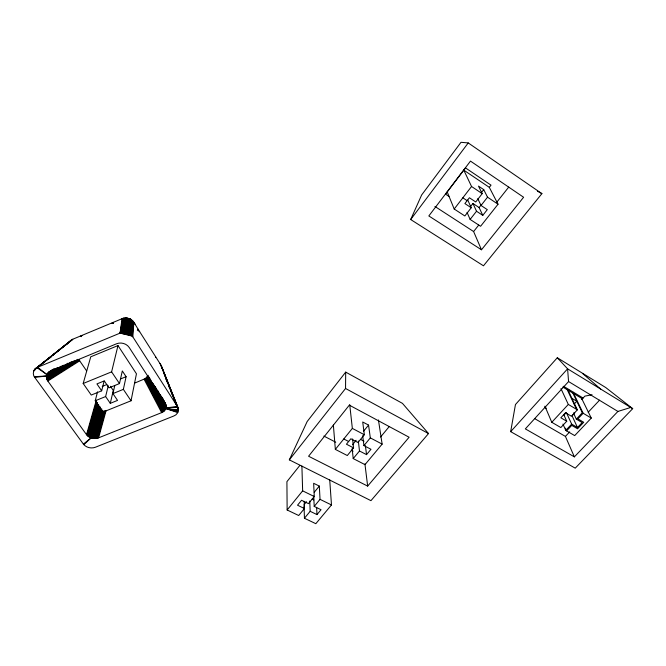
<?xml version="1.0" encoding="UTF-8"?>
<svg xmlns="http://www.w3.org/2000/svg" width="666" height="666" viewBox="0 0 666 666"><rect width="100%" height="100%" fill="white"/><g stroke="black" fill="none" stroke-linecap="round" stroke-linejoin="round"><path stroke-width="1" d="M289.335 459.865L345.546 388.478L345.696 372.119L402.464 403.38L428.529 433.566L370.954 500.657L289.335 459.865L307.176 421.511L345.696 372.119M122.278 319.705L122.02 318.698L120.096 333.067L128.08 333.083L130.195 318.956L130.977 319.397L129.712 333.882L125.399 332.401L120.921 332.767L37.662 367.257C33.541 368.606 31.91 374.084 34.74 377.406L83.383 444.089C86.089 447.652 91.292 448.826 95.396 447.244L173.768 416.009C177.581 414.81 179.845 409.931 177.397 406.501L132.834 336.854L129.712 333.882L130.195 318.956L126.115 317.923L122.769 318.406L72.819 339.21L69.664 341.874M126.265 317.932L124.484 332.326L126.965 317.99L126.315 332.559L120.096 333.067L122.769 318.406L120.921 332.767L123.601 318.165L122.661 332.401L125.258 317.932L123.568 332.317L126.115 317.923L124.484 332.326L120.096 333.067L132.343 336.172L133.425 321.611L130.977 319.397M166.209 407.201L165.193 403.088L129.221 347.502C126.565 343.506 120.962 341.991 116.567 343.773L50.799 370.962C46.712 372.294 45.03 377.714 47.819 381.035L86.513 434.64C89.227 438.236 94.455 439.443 98.585 437.837L161.622 412.637L164.269 410.964L166.209 407.201L155.186 386.513M132.834 336.854L133.874 322.277L133.425 321.611M132.892 320.97L131.785 335.531L120.096 333.067L125.399 332.401L126.965 317.99M129.712 333.882L130.852 319.322M131.152 334.931L132.318 320.404M130.461 334.382L131.677 319.871M130.195 318.956L128.921 333.45L120.096 333.067L127.206 332.784L128.646 318.34L126.315 332.559L127.814 318.132M129.379 318.598L128.08 333.083L129.778 318.773M122.661 332.401L124.417 318.015M121.778 332.542L123.601 318.165M120.921 332.767L122.919 318.356M510.672 431.643L515.459 404.537L557.3 357.759L605.744 387.537L632.7 408.658L575.233 468.156L510.672 431.643L567.59 368.831L632.7 408.658M97.527 391.874L95.238 400.774L103.105 412.054L131.036 400.782L136.447 373.793L117.982 345.571L90.759 356.81L83.183 383.491L91.25 395.055L101.673 390.817L104.137 381.027M131.036 400.782L123.36 389.36L126.107 376.681L122.319 370.962L119.48 383.574L108.999 387.837L104.279 380.91L96.928 383.907L101.673 390.817M113.595 322.419L113.403 323.301L111.58 323.293M108.25 385.739L105.628 396.553L110.29 403.338L117.549 400.399L112.92 393.598L114.735 385.756M110.29 403.338L113.278 390.476L110.431 386.28M119.48 383.574L111.613 371.853L117.982 345.571M97.827 438.103L105.411 410.622M98.585 437.837L106.169 410.356M95.346 438.528L102.989 411.03M96.204 438.453L103.821 410.955M97.02 438.311L104.629 410.822M92.774 438.353L101.007 408.882M93.623 438.478L101.84 409.016M94.489 438.536L102.139 411.039M90.293 437.595L99.142 406.152M83.858 444.68L91.092 437.903L99.917 406.468M91.916 438.161L100.449 407.709M88.145 436.322L97.611 402.913M88.811 436.796L97.977 404.37M89.535 437.229L98.685 404.803M86.513 434.64L96.304 400.241M86.988 435.231L96.487 401.823M87.537 435.797L97.02 402.389M134.657 383.1L145.479 378.546L148.168 375.258M138.545 329.911L138.187 330.736L138.661 330.103L133.874 322.277M410.681 219.53L421.636 194.98L461.005 142.308L468.231 142.932L541.908 193.639L483.474 265.801L410.681 219.53L468.231 142.932M137.354 330.219L138.095 329.179M467.748 200.033L471.237 207.759L464.843 215.967L454.204 209.024L471.553 186.488L463.794 170.155L489.31 187.354L498.043 204.212L480.602 226.265L470.121 219.422L467.057 212.404M470.437 206.693L472.943 203.471L479.112 207.551L482.792 215.376L487.304 209.632L481.035 205.478L477.772 198.643M481.185 192.882L483.724 189.61L478.504 186.114L482.217 193.639L475.74 201.964L469.397 197.76L464.901 203.58L471.237 207.759M489.31 187.354L491.025 185.148L465.501 167.907L445.562 194.147L448.951 196.378M479.112 207.551L481.002 205.128M470.121 219.422L476.523 211.239L472.943 203.471M481.035 205.478L487.529 197.178L483.724 189.61M481.485 249.783L428.829 215.95L470.487 161.105L523.609 197.253L481.485 249.783L473.609 231.543L478.721 225.083M496.586 202.456L508.707 187.104M299.866 465.401L286.913 481.668L287.138 509.99L298.701 515.509L304.42 508.533L304.195 501.332M352.589 438.961L353.563 447.893L347.294 455.536L335.348 449.392L352.347 428.405L349.725 404.662M287.138 509.99L302.647 490.85L301.898 466.058M352.439 444.805L356.135 440.293M363.569 431.21L368.564 425.099L362.712 421.994L364.344 434.74L357.983 442.507L350.857 438.777L346.445 444.197L353.563 447.893M304.012 504.786L306.51 501.731M314.235 492.291L319.314 486.088L313.653 483.291L314.269 496.536L308.458 503.613L301.556 500.274L297.536 505.211L304.42 508.533M378.43 419.946L382.134 444.122L364.985 464.635L353.221 458.583L359.498 450.982L358.333 441.025M359.498 450.982L366.541 454.637L370.979 449.292L363.936 445.612L370.313 437.887L368.564 425.099M329.728 479.861L331.477 504.953L315.826 523.692L304.437 518.248L310.173 511.305L309.757 501.007M310.173 511.305L316.983 514.593L321.037 509.715L314.21 506.41L320.038 499.358L319.314 486.088M380.544 437.038L389.111 426.723M367.657 486.097L409.107 437.237L349.317 405.136L308.583 456.235L367.657 486.097L364.926 463.927M82.451 335.439L81.627 335.772M134.382 323.11L134.998 324.117M557.3 357.759L567.59 368.831L568.573 381.551L525.332 428.887L574.367 456.868L617.915 411.438L630.744 407.459M583.108 398.043L568.764 389.427L568.048 390.209L577.38 409.831L571.411 416.233L565.509 412.754L560.847 417.782L566.741 421.237L560.839 427.555L551.781 422.286L544.921 406.185M573.592 392.316L572.885 393.09L582.317 412.754L591.275 418.082L574.691 435.597L565.759 430.411L562.978 424.1M551.781 422.286L568.314 404.429L560.955 388.619M563.794 415.243L566.366 412.479M574.192 404.054L576.798 401.248L571.928 398.351M581.718 399.533L584.906 396.112L592.057 394.763M574.716 413.07L572.102 415.867L577.489 427.53L582.167 422.577L576.331 419.13L573.426 412.903M565.759 430.411L571.661 424.117L566.766 413.378M576.331 419.13L582.317 412.754M574.367 456.868L565.426 436.413L569.696 431.884M588.178 412.254L599.558 400.166M58.167 367.565L46.911 374.575L37.662 367.257L72.178 339.494L34.515 369.63L51.29 356.377M33.766 370.912L35.356 369.638M49.642 358.166L51.232 356.893M66.309 344.78L67.899 343.506M83.383 444.089L91.092 437.903M35.007 369.047L72.07 339.56M34.099 370.254L37.338 367.674M37.662 367.257L72.819 339.21M52.889 355.12L64.877 345.654M47.819 381.035L79.687 360.83L86.638 370.92M47.02 379.653L78.946 359.49L79.687 360.83M47.378 380.361L79.279 360.173M46.545 378.188L74.209 360.805M46.737 378.937L77.83 359.34M46.42 376.715L68.057 363.161M46.437 377.439L71.52 361.713M46.662 375.274L61.38 366.084M34.74 377.406L46.495 375.99L63.811 365.168M48.152 372.727L52.481 370.038M47.652 373.318L55.444 368.465M47.244 373.926L56.768 367.998M49.359 371.728L53.68 369.047M48.726 372.194L53.505 369.164M83.183 383.491L111.613 371.853M102.248 386.413L106.876 384.523M120.521 378.962L126.107 376.681M95.238 400.774L105.628 396.553M112.92 393.598L123.36 389.36M161.746 367.965L160.831 364.893L138.661 330.103M153.147 383.599L166.084 407.892L177.397 406.501L161.164 365.459L178.055 407.825M166.084 407.892L177.764 407.151M34.291 376.723L46.495 375.99M149.126 377.064L165.876 408.566L178.421 409.906L163.645 372.735M177.747 412.604L165.876 408.566L178.38 410.597M165.876 408.566L178.038 411.954M112.371 322.952L113.403 323.301L113.378 322.51M312.146 499.134L313.819 499.95M302.647 490.85L314.269 496.536M320.038 499.358L331.477 504.953M80.569 336.188L81.435 336.621L80.769 336.105M323.859 436.063L335.739 442.216M351.265 450.249L353.097 451.198M343.789 438.969L348.643 441.491M360.572 439.402L364.019 441.208M370.313 437.887L382.134 444.122M352.347 428.405L364.344 434.74M345.546 388.478L428.529 433.566M537.47 191.217L541.908 193.639M534.823 418.714L565.426 436.413M544.497 407.192L546.27 408.233M571.661 424.117L577.489 427.53M568.314 404.429L577.38 409.831M562.787 387.038L581.593 398.335L591.275 418.082M563.503 386.263L568.764 389.427M568.573 381.551L617.915 411.438M434.923 206.452L473.609 231.543M476.523 211.239L482.792 215.376M462.828 197.819L467.149 200.674M471.553 186.488L482.217 193.639M487.529 197.178L498.043 204.212M139.011 331.277L139.66 331.71M36.905 367.624L46.911 374.575M582.792 373.668L600.674 389.061M159.84 363.395L160.389 364.219M162.313 397.694L165.859 404.404M161.755 397.003L166.075 405.095M160.448 395.005L166.2 405.794M157.617 390.318L166.25 406.51M147.894 375.899L165.584 409.224M147.552 376.506L165.218 409.831M147.128 377.089L164.777 410.423M146.645 377.622L164.269 410.964M146.087 378.113L163.678 411.471M145.479 378.546L163.053 411.913M144.813 378.929L162.362 412.304M144.106 379.262L161.622 412.637M573.692 393.573L583.15 413.253L577.905 418.839L583.732 422.277L577.58 428.787L571.761 425.383L566.583 430.885L565.376 428.155M567.232 389.718L576.54 409.332M563.927 414.985L566.741 421.237M447.227 191.958L454.204 209.024M165.976 379.187L167.141 382.068M168.698 385.914L169.863 388.786M170.646 390.709L172.586 395.512M173.368 397.427L178.421 409.906M160.831 364.893L178.255 408.508M161.713 367.316L178.38 409.207M365.393 445.654L366.541 454.637M362.687 435.706L363.936 445.612M352.147 448.568L353.221 458.583M155.611 356.934L155.669 357.592M333.366 425.008L335.348 449.392M316.633 507.367L316.983 514.593M313.744 496.145L314.21 506.41M304.046 505.827L304.437 518.248"/></g></svg>
